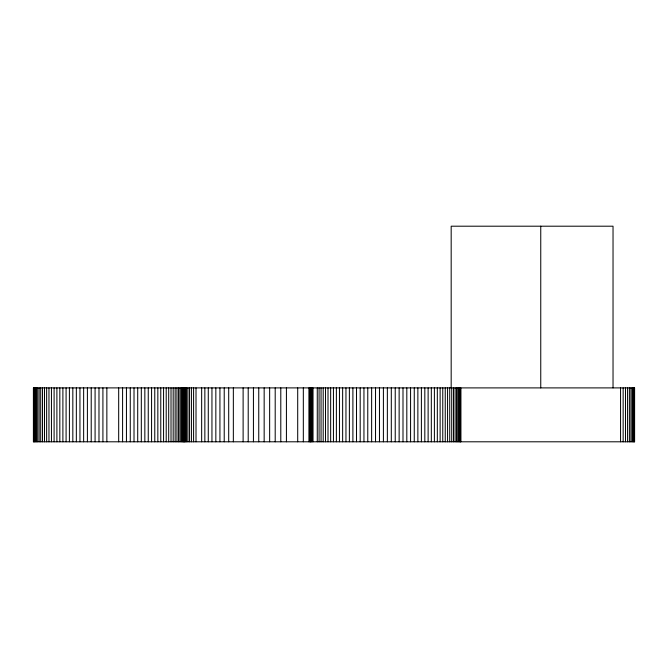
<?xml version="1.0" encoding="UTF-8"?>
<svg xmlns="http://www.w3.org/2000/svg" width="668" height="668" viewBox="0 0 668 668"><rect width="100%" height="100%" fill="white"/><g stroke="black" fill="none" stroke-linecap="round" stroke-linejoin="round"><path stroke-width="1" d="M634.491 387.899L634.425 441.798M633.974 387.899L633.974 441.798M633.239 387.899L633.239 441.798M632.229 387.899L632.229 441.798M630.943 387.899L630.943 441.798M629.39 387.899L629.39 441.798M627.569 387.899L627.569 441.798M625.49 387.899L625.49 441.798M623.152 387.899L623.152 441.798M620.564 387.899L620.564 441.798M613.032 387.899L613.032 226.201L451.176 226.201L451.176 387.899M540.754 226.201L540.754 387.899M460.82 387.899L460.82 441.798M460.611 387.899L460.611 441.798M460.194 387.899L460.194 441.798M459.576 387.899L459.576 441.798M458.757 387.899L458.757 441.798M457.739 387.899L457.739 441.798M456.511 387.899L456.511 441.798M455.1 387.899L455.1 441.798M453.488 387.899L453.488 441.798M451.702 387.899L451.702 441.798M449.723 387.899L449.723 441.798M447.568 387.899L447.568 441.798M445.247 387.899L445.247 441.798M442.767 387.899L442.767 441.798M440.12 387.899L440.12 441.798M437.323 387.899L437.323 441.798M434.392 387.899L434.392 441.798M431.319 387.899L431.319 441.798M428.121 387.899L428.121 441.798M424.815 387.899L424.815 441.798M421.391 387.899L421.391 441.798M417.867 387.899L417.867 441.798M414.26 387.899L414.26 441.798M410.569 387.899L410.569 441.798M406.812 387.899L406.812 441.798M402.996 387.899L402.996 441.798M399.138 387.899L399.138 441.798M395.231 387.899L395.231 441.798M391.306 387.899L391.306 441.798M387.356 387.899L387.356 441.798M383.407 387.899L383.407 441.798M379.466 387.899L379.466 441.798M375.533 387.899L375.533 441.798M371.633 387.899L371.633 441.798M367.767 387.899L367.767 441.798M363.951 387.899L363.951 441.798M360.194 387.899L360.194 441.798M356.512 387.899L356.512 441.798M352.896 387.899L352.896 441.798M349.381 387.899L349.381 441.798M345.957 387.899L345.957 441.798M342.642 387.899L342.642 441.798M339.453 387.899L339.453 441.798M336.38 387.899L336.38 441.798M333.441 387.899L333.441 441.798M330.652 387.899L330.652 441.798M328.005 387.899L328.005 441.798M325.516 387.899L325.516 441.798M323.195 387.899L323.195 441.798M321.049 387.899L321.049 441.798M319.07 387.899L319.07 441.798M317.275 387.899L317.275 441.798M313.033 387.899L313.033 441.798M312.014 387.899L312.014 441.798M311.188 387.899L311.188 441.798M310.57 387.899L310.57 441.798M310.161 387.899L310.161 441.798M309.952 387.899L309.952 441.798M308.925 387.899L308.925 441.798M303.33 387.899L303.33 441.798M297.703 387.899L297.703 441.798M286.422 387.899L286.422 441.798M280.794 387.899L280.794 441.798M275.199 387.899L275.199 441.798M269.647 387.899L269.647 441.798M264.161 387.899L264.161 441.798M258.75 387.899L258.75 441.798M253.431 387.899L253.431 441.798M248.212 387.899L248.212 441.798M243.119 387.899L243.119 441.798M233.349 387.899L233.349 441.798M228.698 387.899L228.698 441.798M224.223 387.899L224.223 441.798M219.931 387.899L219.931 441.798M215.839 387.899L215.839 441.798M211.948 387.899L211.948 441.798M208.282 387.899L208.282 441.798M204.851 387.899L204.851 441.798M201.653 387.899L201.653 441.798M196.016 387.899L196.016 441.798M193.586 387.899L193.586 441.798M191.424 387.899L191.424 441.798M189.537 387.899L189.537 441.798M187.933 387.899L187.933 441.798M186.623 387.899L186.623 441.798M185.587 387.899L185.587 441.798M184.852 387.899L184.852 441.798M184.259 387.899L184.259 441.798M184.059 387.899L184.059 441.798M183.642 387.899L183.642 441.798M183.024 387.899L183.024 441.798M182.205 387.899L182.205 441.798M181.178 387.899L181.178 441.798M179.959 387.899L179.959 441.798M178.548 387.899L178.548 441.798M176.936 387.899L176.936 441.798M175.141 387.899L175.141 441.798M173.171 387.899L173.171 441.798M171.016 387.899L171.016 441.798M168.695 387.899L168.695 441.798M166.207 387.899L166.207 441.798M163.568 387.899L163.568 441.798M160.771 387.899L160.771 441.798M157.84 387.899L157.84 441.798M154.767 387.899L154.767 441.798M151.569 387.899L151.569 441.798M148.254 387.899L148.254 441.798M144.839 387.899L144.839 441.798M141.315 387.899L141.315 441.798M137.708 387.899L137.708 441.798M134.017 387.899L134.017 441.798M130.26 387.899L130.26 441.798M126.444 387.899L126.444 441.798M122.586 387.899L122.586 441.798M118.679 387.899L118.679 441.798M106.855 387.899L106.855 441.798M102.914 387.899L102.914 441.798M98.981 387.899L98.981 441.798M95.081 387.899L95.081 441.798M91.215 387.899L91.215 441.798M87.399 387.899L87.399 441.798M83.642 387.899L83.642 441.798M79.951 387.899L79.951 441.798M76.344 387.899L76.344 441.798M72.829 387.899L72.829 441.798M69.405 387.899L69.405 441.798M66.09 387.899L66.09 441.798M62.892 387.899L62.892 441.798M59.828 387.899L59.828 441.798M56.889 387.899L56.889 441.798M54.1 387.899L54.1 441.798M51.453 387.899L51.453 441.798M48.964 387.899L48.964 441.798M46.643 387.899L46.643 441.798M44.497 387.899L44.497 441.798M42.518 387.899L42.518 441.798M40.723 387.899L40.723 441.798M39.12 387.899L39.12 441.798M37.7 387.899L37.7 441.798M36.481 387.899L36.481 441.798M35.462 387.899L35.462 441.798M34.636 387.899L34.636 441.798M34.018 387.899L34.018 441.798M33.609 387.899L33.609 441.798M634.6 387.899L33.4 387.899L33.4 441.798L634.6 441.798L634.6 387.899"/></g></svg>
